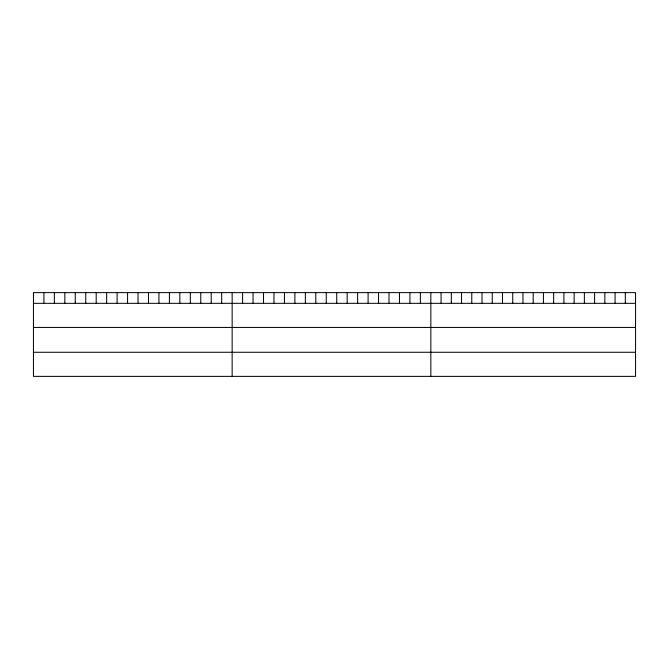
<?xml version="1.0" encoding="UTF-8"?>
<svg xmlns="http://www.w3.org/2000/svg" width="669" height="669" viewBox="0 0 669 669"><rect width="100%" height="100%" fill="white"/><g stroke="black" fill="none" stroke-linecap="round" stroke-linejoin="round"><path stroke-width="1" d="M635.55 303.325L635.55 376.371L33.45 376.371L33.45 292.629L635.55 292.629L635.55 303.325L33.45 303.325M33.45 327.434L635.55 327.434M33.45 352.27L635.55 352.27M625.314 292.629L625.314 303.325M615.079 292.629L615.079 303.325M604.843 292.629L604.843 303.325M594.607 292.629L594.607 303.325M584.371 292.629L584.371 303.325M574.136 292.629L574.136 303.325M563.9 292.629L563.9 303.325M553.664 292.629L553.664 303.325M543.429 292.629L543.429 303.325M533.193 292.629L533.193 303.325M522.957 292.629L522.957 303.325M512.722 292.629L512.722 303.325M502.486 292.629L502.486 303.325M492.25 292.629L492.25 303.325M482.014 292.629L482.014 303.325M471.779 292.629L471.779 303.325M461.543 292.629L461.543 303.325M451.307 292.629L451.307 303.325M441.072 292.629L441.072 303.325M430.836 292.629L430.836 376.371M420.375 292.629L420.375 303.325M409.921 292.629L409.921 303.325M399.46 292.629L399.46 303.325M389.007 292.629L389.007 303.325M378.545 292.629L378.545 303.325M368.092 292.629L368.092 303.325M357.631 292.629L357.631 303.325M347.178 292.629L347.178 303.325M336.716 292.629L336.716 303.325M326.263 292.629L326.263 303.325M315.801 292.629L315.801 303.325M305.348 292.629L305.348 303.325M294.887 292.629L294.887 303.325M284.434 292.629L284.434 303.325M273.972 292.629L273.972 303.325M263.519 292.629L263.519 303.325M253.058 292.629L253.058 303.325M242.604 292.629L242.604 303.325M232.143 292.629L232.143 376.371M221.682 292.629L221.682 303.325M211.228 292.629L211.228 303.325M200.767 292.629L200.767 303.325M190.314 292.629L190.314 303.325M179.852 292.629L179.852 303.325M169.399 292.629L169.399 303.325M158.938 292.629L158.938 303.325M148.485 292.629L148.485 303.325M138.023 292.629L138.023 303.325M127.57 292.629L127.57 303.325M117.108 292.629L117.108 303.325M106.655 292.629L106.655 303.325M96.194 292.629L96.194 303.325M85.741 292.629L85.741 303.325M75.279 292.629L75.279 303.325M64.826 292.629L64.826 303.325M54.365 292.629L54.365 303.325M43.911 292.629L43.911 303.325"/></g></svg>
